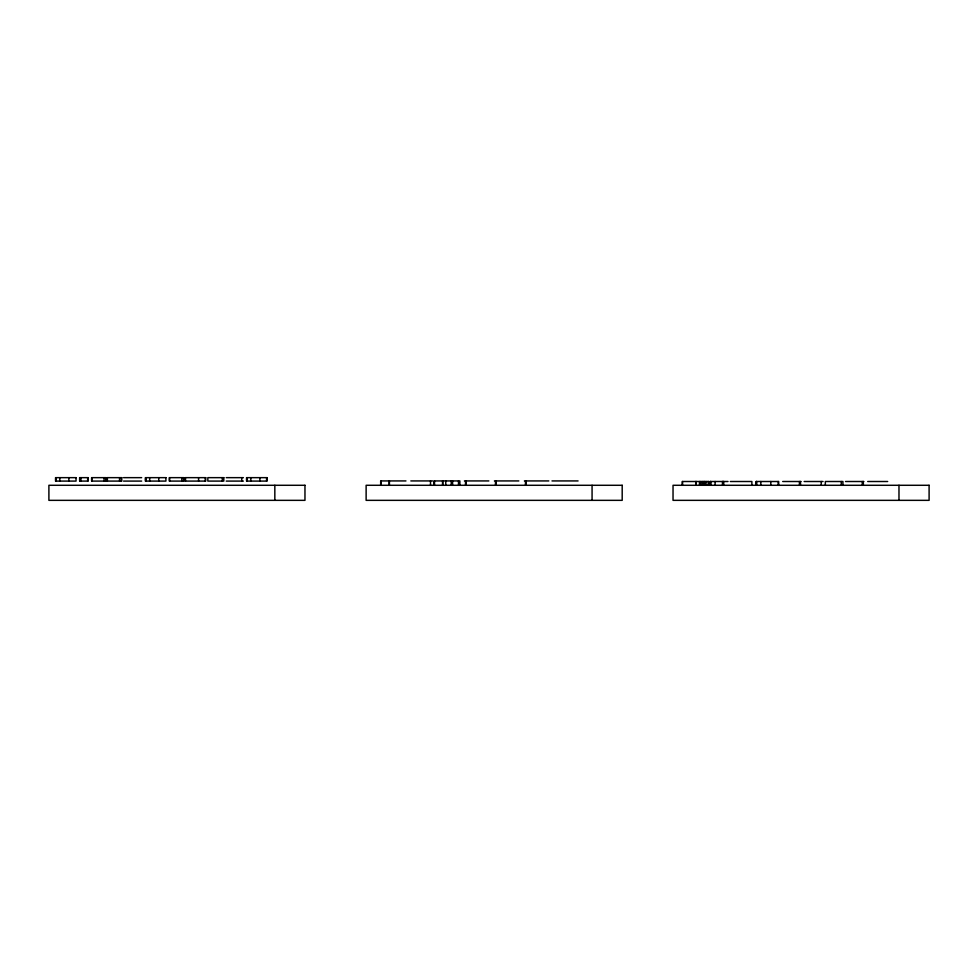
<?xml version="1.0" encoding="UTF-8"?>
<svg xmlns="http://www.w3.org/2000/svg" width="978" height="978" viewBox="0 0 978 978"><rect width="100%" height="100%" fill="white"/><g stroke="black" fill="none" stroke-linecap="round" stroke-linejoin="round"><path stroke-width="1.47" d="M123.521 477.655L141.651 477.655M226.224 477.655L243.4 477.655M123.521 481.09L141.651 481.09M226.224 481.09L243.4 481.09M405.956 480.931L380.674 480.931L380.674 485.284M410.833 480.931L432.594 480.931M464.416 480.931L488.853 480.931M494.403 480.931L518.829 480.931M524.391 480.931L548.817 480.931M551.995 480.931L578.071 480.931M728.011 481.506L710.224 481.506L710.224 485.284M730.334 481.506L751.874 481.506L751.874 485.284M782.706 481.506L801.031 481.506M804.148 481.506L823.06 481.506M845.53 481.506L863.855 481.506M867.718 481.506L887.669 481.506M898.978 485.284L898.978 500.345M863.342 481.506L863.342 485.284M862.278 481.506L862.278 485.284M842.926 485.284L842.926 481.506L825.334 481.506L825.334 485.284M841.288 481.506L841.288 485.284M821.239 481.506L821.239 485.284M800.505 481.506L800.505 485.284M799.442 481.506L799.442 485.284M778.696 485.284L778.696 481.506L756.116 481.506L756.116 485.284M778.195 481.506L778.195 485.284M770.786 481.506L770.786 485.284M760.811 481.506L760.811 485.284M756.617 481.506L756.617 485.284M756.361 481.506L756.361 485.284M723.696 481.506L723.696 485.284M723.145 481.506L723.145 485.284M723.011 481.506L723.011 485.284M722.473 481.506L722.473 485.284M715.114 481.506L715.114 485.284M710.761 481.506L710.761 485.284M710.468 481.506L710.468 485.284M708.989 485.284L708.989 481.506L682.265 481.506L682.265 485.284M708.206 481.506L708.206 485.284M706.03 481.506L706.03 485.284M704.551 481.506L704.551 485.284M703.805 481.506L703.805 485.284M702.277 481.506L702.277 485.284M700.749 481.506L700.749 485.284M699.49 481.506L699.49 485.284M696.104 481.506L696.104 485.284M695.859 481.506L695.859 485.284M682.571 481.506L682.571 485.284M592.069 485.284L592.069 500.345M526.042 480.931L526.042 485.284M525.467 480.931L525.467 485.284M496.054 480.931L496.054 485.284M495.479 480.931L495.479 485.284M466.066 480.931L466.066 485.284M465.504 480.931L465.504 485.284M459.868 485.284L459.868 480.931L433.963 480.931L433.963 485.284M458.499 480.931L458.499 485.284M452.594 480.931L452.594 485.284M451.225 480.931L451.225 485.284M445.772 480.931L445.772 485.284M442.814 480.931L442.814 485.284M442.533 480.931L442.533 485.284M434.525 480.931L434.525 485.284M430.491 480.931L430.491 485.284M389.427 480.931L389.427 485.284M389.146 480.931L389.146 485.284M381.249 480.931L381.249 485.284M274.83 485.284L274.83 500.345M266.591 477.655L266.591 481.09M259.867 477.655L259.867 481.09M250.808 477.655L250.808 481.09M246.994 477.655L246.994 481.09M246.762 477.655L246.762 481.09M241.737 477.655L241.737 481.09M222.324 477.655L222.324 481.09M205.27 477.655L205.27 481.09M198.583 477.655L198.583 481.09M185.49 477.655L185.49 481.09M183.497 477.655L183.497 481.09M181.798 477.655L181.798 481.09M169.597 477.655L169.597 481.09M158.729 477.655L158.729 481.09M149.671 477.655L149.671 481.09M145.856 477.655L145.856 481.09M145.636 477.655L145.636 481.09M121.272 477.655L121.272 481.09M119.56 477.655L119.56 481.09M107.36 477.655L107.36 481.09M105.783 477.655L105.783 481.09M104.084 477.655L104.084 481.09M91.871 477.655L91.871 481.09M87.665 477.655L87.665 481.09M80.93 477.655L80.93 481.09M79.854 477.655L79.854 481.09M68.851 477.655L68.851 481.09M59.792 477.655L59.792 481.09M55.978 477.655L55.978 481.09M55.758 477.655L55.758 481.09M76.04 477.655L55.538 477.655L55.538 481.09L76.04 481.09L76.04 477.655M88.203 477.655L79.634 477.655L79.634 481.09L88.203 481.09L88.106 477.655M106.272 477.655L91.602 477.655L91.602 481.09L106.272 481.09L106.272 477.655M121.761 477.655L107.091 477.655L107.091 481.09L121.761 481.09L121.761 477.655M165.905 477.655L145.404 477.655L145.404 481.09L165.905 481.09L165.905 477.655M183.998 477.655L169.328 477.655L169.328 481.09L183.998 481.09L183.998 477.655M205.722 477.655L185.258 477.655L185.258 481.09L205.722 481.09L205.722 477.655M223.803 477.655L207.837 477.655L207.837 481.09L223.803 481.09L223.803 477.655M267.043 477.655L246.542 477.655L246.542 481.09L267.043 481.09L267.043 477.655M304.965 485.284L48.9 485.284L48.9 500.345L304.965 500.345L304.965 485.284M622.191 485.284L366.127 485.284L366.127 500.345L622.191 500.345L622.191 485.284M929.1 485.284L673.035 485.284L673.035 500.345L929.1 500.345L929.1 485.284"/></g></svg>
